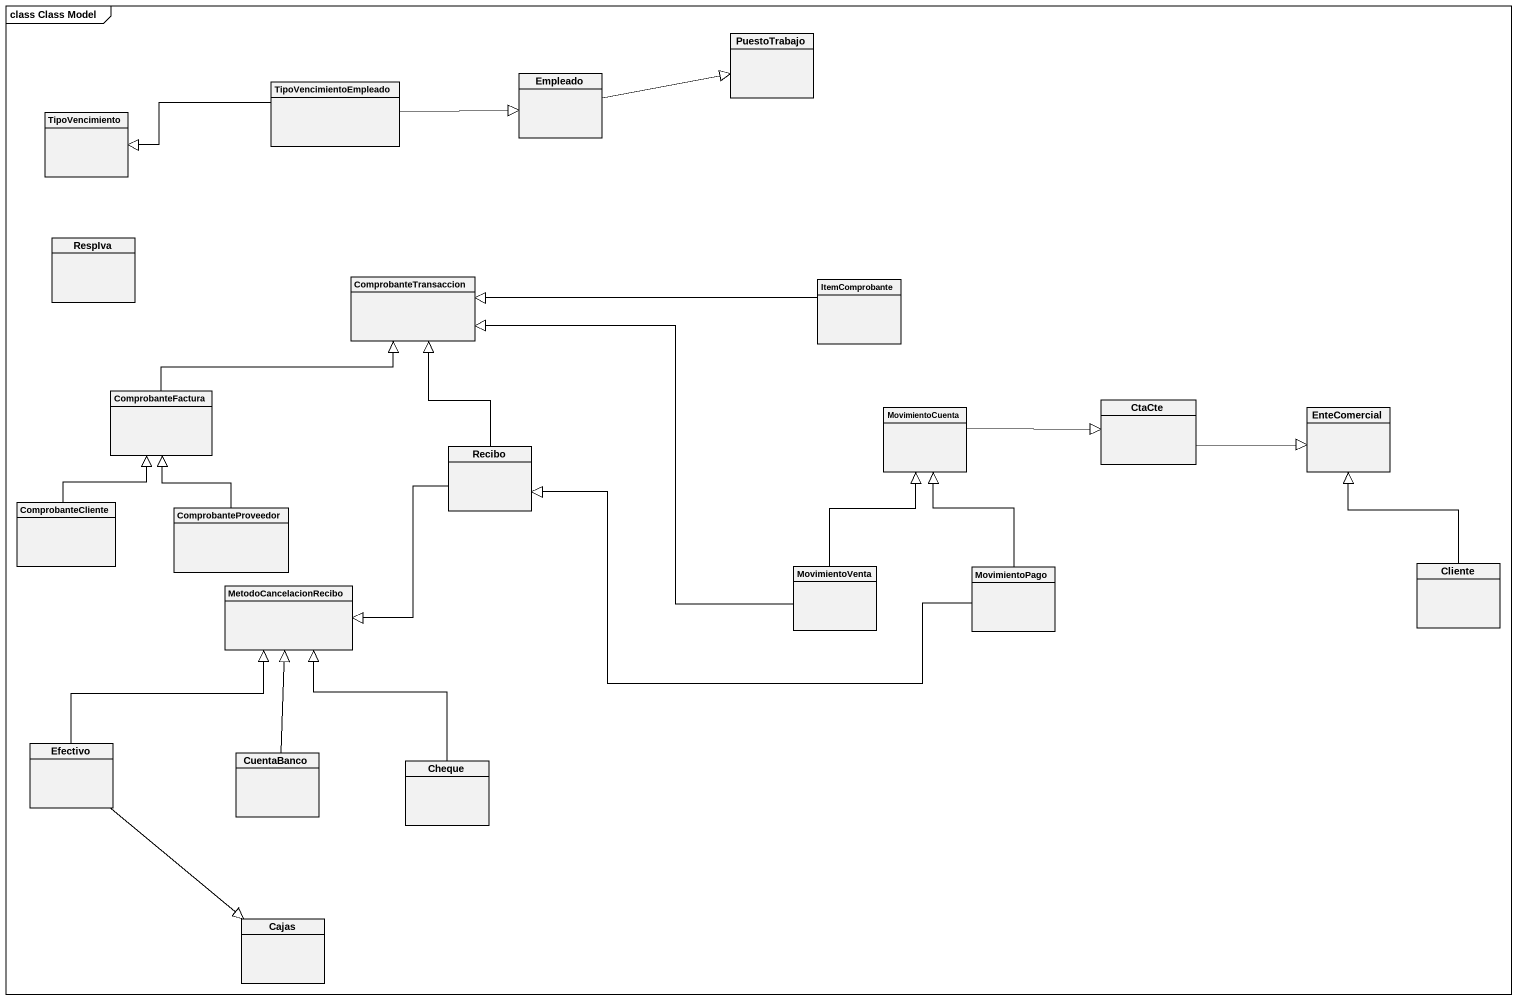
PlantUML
@startuml
mainframe class Class Model
hide circle
hide empty members
class PuestoTrabajo
class Empleado
class TipoVencimiento
class TipoVencimientoEmpleado
class RespIva
class ComprobanteTransaccion
class ItemComprobante
class ComprobanteFactura
class MovimientoCuenta
class CtaCte
class EnteComercial
class Recibo
class ComprobanteCliente
class ComprobanteProveedor
class MovimientoVenta
class MovimientoPago
class Cliente
class MetodoCancelacionRecibo
class Efectivo
class CuentaBanco
class Cheque
class Cajas
Empleado -right-|> PuestoTrabajo
TipoVencimientoEmpleado -right-|> Empleado
TipoVencimientoEmpleado -left-|> TipoVencimiento
ItemComprobante -left-|> ComprobanteTransaccion
ComprobanteFactura -right-|> ComprobanteTransaccion
MovimientoCuenta -right-|> CtaCte
CtaCte -right-|> EnteComercial
Recibo -up-|> ComprobanteTransaccion
Recibo --|> MetodoCancelacionRecibo
ComprobanteCliente -up-|> ComprobanteFactura
ComprobanteProveedor -up-|> ComprobanteFactura
MovimientoVenta -up-|> ComprobanteTransaccion
MovimientoVenta -up-|> MovimientoCuenta
MovimientoPago -up-|> MovimientoCuenta
MovimientoPago -left-|> Recibo
Cliente -up-|> EnteComercial
Efectivo -up-|> MetodoCancelacionRecibo
Efectivo --|> Cajas
CuentaBanco -up-|> MetodoCancelacionRecibo
Cheque -up-|> MetodoCancelacionRecibo
@enduml
